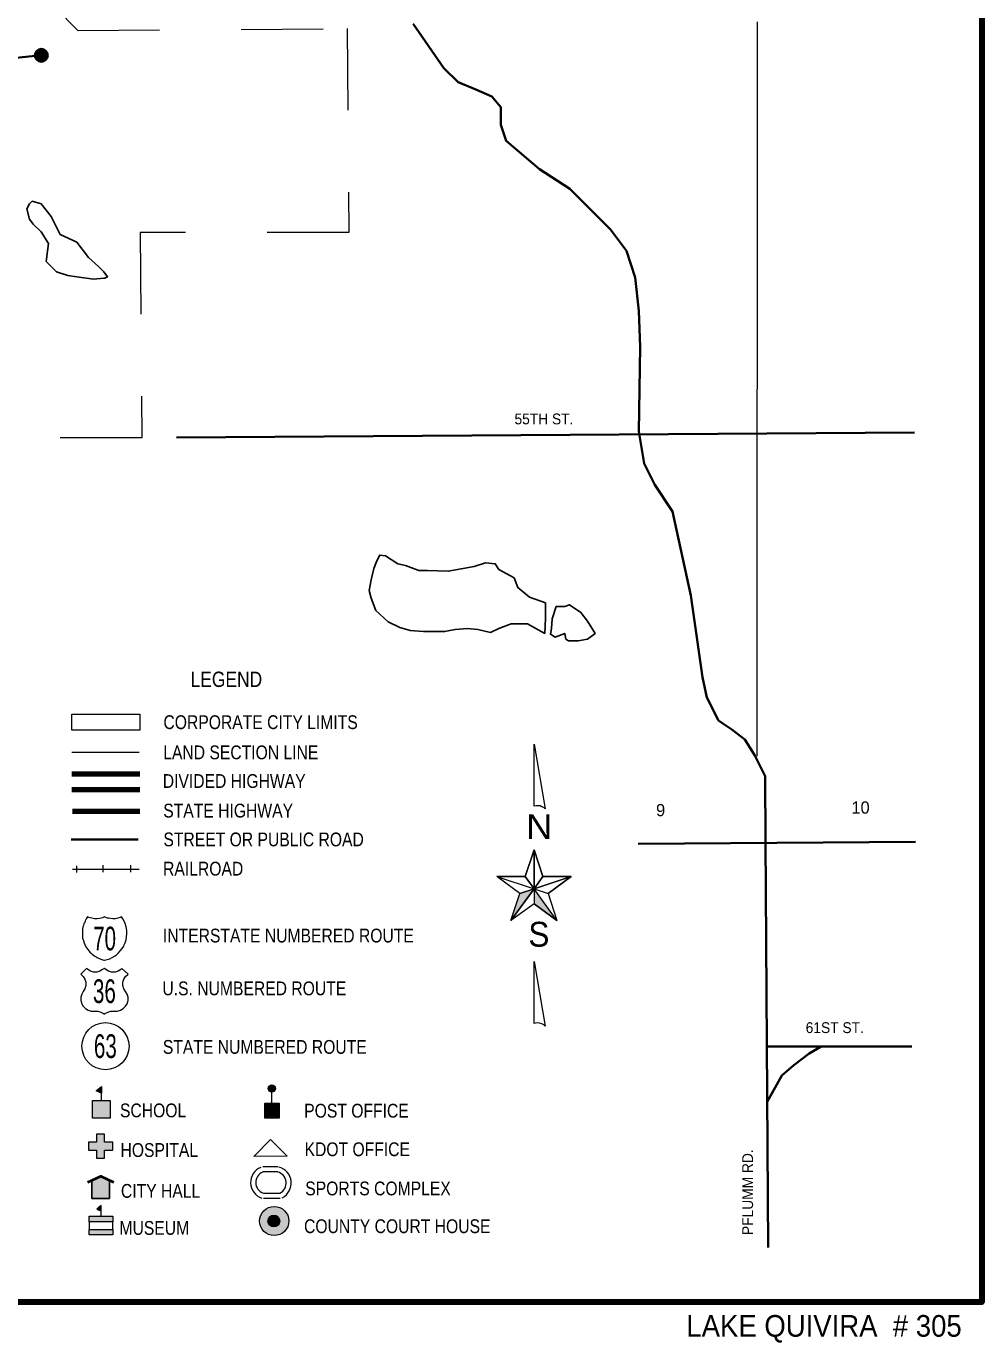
# Model space of a CAD drawing. Extents: x 1.21 to 5.14, y 8.35 to 12.28.
# Drawn here: x 3.92 to 5.089, y 8.348 to 9.958 of the extents above; entities that cross this region are included whole.
import ezdxf
from ezdxf.enums import TextEntityAlignment as Align

# ---------------------------------------------------------------- set-up
doc = ezdxf.new("R2010")
doc.units = 0
doc.header["$LTSCALE"] = 0.0053
doc.linetypes.add('LONG_DASHED', pattern=[7.5, 6, -1.5])
for name, color, linetype, lineweight in [('14', 7, 'Continuous', 35), ('15', 7, 'Continuous', 13), ('25', 7, 'Continuous', 25), ('4', 7, 'LONG_DASHED', 13), ('48', 7, 'Continuous', 106), ('50', 7, 'Continuous', 13), ('51', 7, 'Continuous', 13)]:
    doc.layers.add(name, color=color, linetype=linetype, lineweight=lineweight)
doc.layers.add('45', color=7, linetype='Continuous')
doc.layers.add('49', color=7, linetype='Continuous')

msp = doc.modelspace()

# ---------------------------------------------------------------- hatches: boundary and pattern name
at = {"layer": '14'}
msp.add_hatch(color=256, dxfattribs=at).paths.add_polyline_path([(3.946304, 9.922348, 1), (3.93059, 9.922348, 1)])
at = {"layer": '50'}
for points in [[(4.220625, 8.654228, 1), (4.220241, 8.663049, 1)], [(4.011932, 8.65303), (4.005682, 8.655682), (4.011932, 8.661174)], [(4.001136, 8.622538), (4.001136, 8.644129), (4.022727, 8.644129), (4.022727, 8.622538)], [(4.211932, 8.622538), (4.211932, 8.64072), (4.229356, 8.64072), (4.229356, 8.622538)], [(4.006061, 8.573485), (4.015909, 8.573485), (4.015909, 8.583144), (4.025758, 8.583144), (4.025758, 8.592992), (4.015909, 8.592992), (4.015909, 8.60303), (4.006061, 8.60303), (4.006061, 8.592992), (3.996212, 8.592992), (3.996212, 8.583144), (4.006061, 8.583144)], [(4.011364, 8.551326), (4.000379, 8.546402), (4.000379, 8.524053), (4.02197, 8.524053), (4.02197, 8.546402)], [(4.026136, 8.502462), (4.026136, 8.495644), (3.99678, 8.495644), (3.99678, 8.502462)], [(4.011553, 8.508712), (4.011553, 8.51553), (4.00625, 8.510985)], [(4.241247, 8.497185, 1), (4.205534, 8.49608, 1)], [(4.230006, 8.498204, 1), (4.215923, 8.494891, 1)], [(4.026136, 8.486364), (4.026136, 8.479545), (3.99678, 8.479545), (3.99678, 8.486364)]]:
    msp.add_hatch(color=256, dxfattribs=at).paths.add_polyline_path(points)
at = {"layer": '51'}
for points in [[(4.512879, 8.864015), (4.523864, 8.897348), (4.541288, 8.902841)], [(4.541288, 8.902841), (4.541288, 8.884659), (4.569318, 8.864015)]]:
    msp.add_hatch(color=256, dxfattribs=at).paths.add_polyline_path(points)

# ---------------------------------------------------------------- linework, layer by layer
at = {"layer": '14'}
for p, q in [((4.103788, 9.454924), (5.006818, 9.461174)), ((4.66875, 8.957765), (5.008144, 8.960227)), ((4.827841, 8.464205), (4.824621, 8.962121)), ((4.826326, 8.710038), (5.003409, 8.710038))]:
    msp.add_line(p, q, dxfattribs=at)
for points in [[(4.393371, 9.960985), (4.431061, 9.906818), (4.448485, 9.889394), (4.470076, 9.880682), (4.489583, 9.872159), (4.500568, 9.859091), (4.500568, 9.837311), (4.507008, 9.817803), (4.548106, 9.783144), (4.585038, 9.75928), (4.634848, 9.70947), (4.654356, 9.683333), (4.665152, 9.650758), (4.669508, 9.609659), (4.671023, 9.565909), (4.669508, 9.462121), (4.676136, 9.423106), (4.689015, 9.39697), (4.710795, 9.364583), (4.733333, 9.261742), (4.747538, 9.161932), (4.752841, 9.137121), (4.767045, 9.108712), (4.772348, 9.105114), (4.783144, 9.097917), (4.799053, 9.085417), (4.811553, 9.065909), (4.824053, 9.040909), (4.824621, 8.962121)], [(3.796402, 9.902652), (3.822917, 9.905114), (3.867235, 9.912689), (3.911553, 9.919508), (3.931061, 9.921591)], [(4.826705, 8.642235), (4.844508, 8.674621), (4.859091, 8.687121), (4.877841, 8.701705), (4.892424, 8.710038)]]:
    msp.add_lwpolyline(points, dxfattribs=at)
msp.add_circle((3.938447, 9.922348), 0.007857, dxfattribs=at)
at = {"layer": '15'}
msp.add_line((4.814394, 9.065152), (4.814773, 9.963258), dxfattribs=at)
at = {"layer": '25'}
for points in [[(3.920833, 9.734659), (3.923864, 9.740909), (3.927083, 9.743939), (3.938068, 9.740909), (3.950568, 9.725189), (3.961553, 9.70322), (3.981818, 9.69375), (3.996023, 9.675), (4.008523, 9.664015), (4.014773, 9.657765), (4.019508, 9.651515), (4.016288, 9.65), (4.014773, 9.65), (4.002273, 9.648485), (3.981818, 9.651515), (3.970833, 9.65303), (3.956818, 9.657765), (3.944318, 9.670265), (3.947348, 9.692235), (3.938068, 9.706439), (3.928598, 9.71572), (3.923864, 9.72197)], [(3.920833, 9.734659), (3.923864, 9.740909), (3.927083, 9.743939), (3.938068, 9.740909), (3.950568, 9.725189), (3.961553, 9.70322), (3.981818, 9.69375), (3.996023, 9.675), (4.008523, 9.664015), (4.014773, 9.657765), (4.019508, 9.651515), (4.016288, 9.65), (4.014773, 9.65), (4.002273, 9.648485), (3.981818, 9.651515), (3.970833, 9.65303), (3.956818, 9.657765), (3.944318, 9.670265), (3.947348, 9.692235), (3.938068, 9.706439), (3.928598, 9.71572), (3.923864, 9.72197)], [(4.339583, 9.267992), (4.341856, 9.280682), (4.345455, 9.294697), (4.348864, 9.304167), (4.352462, 9.311174), (4.35947, 9.310038), (4.374621, 9.300568), (4.383902, 9.298295), (4.400189, 9.292424), (4.410795, 9.292424), (4.436364, 9.291288), (4.467992, 9.297159), (4.482008, 9.301705), (4.49375, 9.300568), (4.498295, 9.293561), (4.517045, 9.283144), (4.521591, 9.271402), (4.535606, 9.259659), (4.555492, 9.252652), (4.555492, 9.234091), (4.554356, 9.215341), (4.533333, 9.227083), (4.513447, 9.227083), (4.498295, 9.221212), (4.487879, 9.216477), (4.472727, 9.220076), (4.459848, 9.221212), (4.444697, 9.220076), (4.431818, 9.217614), (4.420076, 9.217614), (4.406061, 9.217614), (4.389773, 9.218939), (4.376894, 9.222348), (4.362879, 9.229356), (4.347727, 9.243371), (4.341856, 9.258523)], [(4.568371, 9.248106), (4.563636, 9.232955), (4.5625, 9.221212), (4.561364, 9.214205), (4.567235, 9.210606), (4.578788, 9.215341), (4.580114, 9.208333), (4.583523, 9.206061), (4.595265, 9.206061), (4.606818, 9.208333), (4.616288, 9.215341), (4.606818, 9.230492), (4.598674, 9.241098), (4.584659, 9.250379), (4.578788, 9.248106)]]:
    msp.add_lwpolyline(points, close=True, dxfattribs=at)
at = {"layer": '4'}
for points in [[(3.854167, 10.019318), (3.894886, 9.98125), (3.955492, 9.981061), (3.983144, 9.952652)], [(3.983144, 9.952652), (4.312689, 9.955114), (4.314773, 9.705682), (4.05947, 9.705682), (4.061364, 9.454356), (3.91875, 9.454356)]]:
    msp.add_lwpolyline(points, dxfattribs=at)
at = {"layer": '48'}
msp.add_lwpolyline([(1.206439, 8.397538), (1.206439, 12.280114), (5.089015, 12.280114), (5.089015, 8.397538)], close=True, dxfattribs=at)
at = {"layer": '50'}
for p, q in [((3.975758, 9.070265), (4.058144, 9.070265)), ((3.976705, 8.927083), (4.058144, 8.927083)), ((3.981629, 8.93125), (3.981629, 8.922917)), ((4.013826, 8.931818), (4.013826, 8.923485)), ((4.047538, 8.931818), (4.047538, 8.923485)), ((4.012121, 8.644129), (4.012121, 8.65303)), ((4.220644, 8.640341), (4.220644, 8.654356)), ((4.227652, 8.562879), (4.20947, 8.562879)), ((4.227652, 8.556629), (4.20947, 8.556629)), ((4.210227, 8.530682), (4.230492, 8.530682)), ((4.210227, 8.524432), (4.230492, 8.524432)), ((4.011553, 8.502652), (4.011553, 8.508712))]:
    msp.add_line(p, q, dxfattribs=at)
at = {"layer": '50', "lineweight": 80}
for p, q in [((3.975758, 9.043561), (4.059091, 9.043561)), ((3.975758, 9.024242), (4.059091, 9.024242)), ((3.976705, 8.997727), (4.058902, 8.997727))]:
    msp.add_line(p, q, dxfattribs=at)
at = {"layer": '50', "lineweight": 35}
msp.add_line((3.974811, 8.963258), (4.057008, 8.963258), dxfattribs=at)
at = {"layer": '50', "linetype": 'LONG_DASHED'}
msp.add_lwpolyline([(3.975758, 9.116477), (4.059091, 9.116477), (4.059091, 9.097159), (3.975758, 9.097159)], close=True, dxfattribs=at)
at = {"layer": '50'}
for points in [[(3.995076, 8.86875), (3.993182, 8.866098), (3.992045, 8.863636), (3.991477, 8.861742), (3.990341, 8.860417), (3.990152, 8.858144), (3.989394, 8.856439), (3.988826, 8.853788), (3.988636, 8.850379), (3.988636, 8.845644), (3.989015, 8.842614), (3.990152, 8.839773), (3.990341, 8.837879), (3.991856, 8.834659), (3.992992, 8.831818), (3.995265, 8.828598), (3.996591, 8.826894), (3.998106, 8.825), (3.999432, 8.824053), (4.000758, 8.822917), (4.002462, 8.821591), (4.003977, 8.820644), (4.005492, 8.819697), (4.006818, 8.818939), (4.008523, 8.817992), (4.011364, 8.816856), (4.014773, 8.81572), (4.015909, 8.81572), (4.018939, 8.816477), (4.022159, 8.817424), (4.025, 8.818939), (4.027841, 8.820455), (4.030303, 8.822348), (4.032955, 8.824621), (4.035038, 8.827083), (4.0375, 8.829924), (4.039205, 8.832955), (4.039773, 8.83428), (4.041098, 8.836742), (4.042045, 8.84053), (4.042803, 8.844318), (4.043182, 8.847917), (4.042992, 8.851705), (4.042803, 8.854356), (4.042235, 8.856439), (4.041098, 8.860417), (4.039773, 8.863258), (4.038068, 8.866288), (4.036553, 8.86875), (4.034848, 8.867992), (4.032008, 8.867235), (4.030492, 8.866667), (4.028788, 8.866288), (4.026136, 8.866098), (4.022917, 8.866667), (4.021212, 8.867045), (4.019508, 8.867235), (4.018371, 8.867614), (4.016667, 8.868182), (4.015909, 8.86875), (4.014773, 8.868182), (4.013447, 8.867614), (4.011742, 8.867235), (4.010227, 8.866667), (4.006818, 8.866098), (4.003598, 8.866098), (4.001705, 8.866667), (4.000189, 8.867045), (3.998295, 8.867424), (3.996591, 8.867992)], [(3.99375, 8.805682), (3.986932, 8.798674), (3.989773, 8.795644), (3.991667, 8.792424), (3.992803, 8.788636), (3.992803, 8.784659), (3.991667, 8.780682), (3.989773, 8.777462), (3.987879, 8.774242), (3.986932, 8.770265), (3.986932, 8.766477), (3.987879, 8.762311), (3.989773, 8.75928), (3.992614, 8.756439), (3.995833, 8.754356), (3.999621, 8.75322), (4.007576, 8.75322), (4.011364, 8.752273), (4.014583, 8.750379), (4.015909, 8.749811), (4.016098, 8.750379), (4.019697, 8.752273), (4.023485, 8.75322), (4.03125, 8.75322), (4.035417, 8.754356), (4.038636, 8.756439), (4.041477, 8.75928), (4.043371, 8.762311), (4.044508, 8.766477), (4.044508, 8.770265), (4.043371, 8.774242), (4.041477, 8.777462), (4.039583, 8.780682), (4.038258, 8.784659), (4.038258, 8.788636), (4.039583, 8.792424), (4.041477, 8.795644), (4.044508, 8.798674), (4.036932, 8.805682), (4.035795, 8.804356), (4.032386, 8.802273), (4.028598, 8.801136), (4.024432, 8.801136), (4.020833, 8.802273), (4.017424, 8.804356), (4.015909, 8.805682), (4.013447, 8.804356), (4.010038, 8.802273), (4.006439, 8.801136), (4.002273, 8.801136), (3.998674, 8.802273), (3.995455, 8.804356)], [(4.011932, 8.65303), (4.005682, 8.655682), (4.011932, 8.661174)], [(4.001136, 8.622538), (4.001136, 8.644129), (4.022727, 8.644129), (4.022727, 8.622538)], [(4.211932, 8.622538), (4.211932, 8.64072), (4.229356, 8.64072), (4.229356, 8.622538)], [(4.006061, 8.573485), (4.015909, 8.573485), (4.015909, 8.583144), (4.025758, 8.583144), (4.025758, 8.592992), (4.015909, 8.592992), (4.015909, 8.60303), (4.006061, 8.60303), (4.006061, 8.592992), (3.996212, 8.592992), (3.996212, 8.583144), (4.006061, 8.583144)], [(4.198295, 8.575568), (4.21875, 8.596212), (4.239205, 8.575758)], [(4.011364, 8.551326), (4.000379, 8.546402), (4.000379, 8.524053), (4.02197, 8.524053), (4.02197, 8.546402)], [(4.026136, 8.502462), (4.026136, 8.495644), (3.99678, 8.495644), (3.99678, 8.502462)], [(4.011553, 8.508712), (4.011553, 8.51553), (4.00625, 8.510985)], [(4.026136, 8.486364), (4.026136, 8.479545), (3.99678, 8.479545), (3.99678, 8.486364)]]:
    msp.add_lwpolyline(points, close=True, dxfattribs=at)
at = {"layer": '50', "lineweight": 40}
msp.add_lwpolyline([(3.995265, 8.544129), (4.011364, 8.551326), (4.026705, 8.544129)], dxfattribs=at)
at = {"layer": '50'}
for points in [[(4.003977, 8.524053), (4.000379, 8.524053), (4.000379, 8.546402)], [(4.02197, 8.546402), (4.02197, 8.524053), (4.003788, 8.524053)], [(4.026136, 8.49375), (4.026136, 8.495644), (3.99678, 8.495644), (3.99678, 8.486364), (4.026136, 8.486364), (4.026136, 8.494129)]]:
    msp.add_lwpolyline(points, dxfattribs=at)
for centre, radius in [((4.016929, 8.710472), 0.028789), ((4.220433, 8.658639), 0.004415), ((4.22339, 8.496633), 0.017865), ((4.222964, 8.496547), 0.007234)]:
    msp.add_circle(centre, radius, dxfattribs=at)
for centre, radius, start, end in [((4.21455, 8.543641), 0.020055, 111.82978, 251.18127), ((4.21455, 8.543641), 0.013799, 111.82978, 251.18127), ((4.224267, 8.543075), 0.013799, 296.54144, 75.89292), ((4.224267, 8.543075), 0.020055, 296.54144, 75.89292)]:
    msp.add_arc(centre, radius, start, end, dxfattribs=at)
at = {"layer": '51'}
for p, q in [((4.530492, 8.917803), (4.541288, 8.950758)), ((4.541288, 8.950758), (4.551894, 8.917803))]:
    msp.add_line(p, q, dxfattribs=at)
for points in [[(4.541288, 9.003977), (4.541288, 9.079924), (4.555114, 9.000568), (4.55322, 9.002273), (4.550947, 9.003409), (4.548864, 9.004356), (4.546591, 9.004545), (4.543939, 9.004545)], [(4.541288, 8.950758), (4.530492, 8.917803), (4.541288, 8.902841)], [(4.541288, 8.950758), (4.541288, 8.902841), (4.551894, 8.917803)], [(4.495644, 8.917803), (4.541288, 8.902841), (4.523864, 8.897348)], [(4.530492, 8.917803), (4.495644, 8.917803), (4.541288, 8.902841)], [(4.586742, 8.917803), (4.551894, 8.917803), (4.541288, 8.902841)], [(4.541288, 8.902841), (4.558523, 8.897348), (4.586742, 8.917803)], [(4.512879, 8.864015), (4.541288, 8.902841), (4.541288, 8.884659)], [(4.512879, 8.864015), (4.523864, 8.897348), (4.541288, 8.902841)], [(4.541288, 8.902841), (4.558523, 8.897348), (4.569318, 8.864015)], [(4.541288, 8.902841), (4.541288, 8.884659), (4.569318, 8.864015)], [(4.541288, 8.738258), (4.541288, 8.814015), (4.555114, 8.734848), (4.553409, 8.736553), (4.550758, 8.737879), (4.547917, 8.738636), (4.545644, 8.739015), (4.542992, 8.738636)]]:
    msp.add_lwpolyline(points, close=True, dxfattribs=at)
for points in [[(4.523864, 8.897348), (4.495644, 8.917803), (4.530492, 8.917803), (4.541288, 8.950758)], [(4.551894, 8.917803), (4.586742, 8.917803), (4.558523, 8.897348)], [(4.541288, 8.884659), (4.512879, 8.864015), (4.523864, 8.897348)], [(4.558523, 8.897348), (4.569318, 8.864015), (4.541288, 8.884659)]]:
    msp.add_lwpolyline(points, dxfattribs=at)

# ---------------------------------------------------------------- texts
at = {"layer": '45'}
for s, p in [('9', (4.696212, 8.991667)), ('10', (4.940814, 8.994886))]:
    msp.add_text(s, height=0.01496, dxfattribs=at).set_placement(p, align=Align.CENTER)
at = {"layer": '48', "width": 0.95}
msp.add_text('LAKE QUIVIRA  # 305', height=0.02651, dxfattribs=at).set_placement((4.896117, 8.355114), align=Align.CENTER)
at = {"layer": '49', "width": 0.95}
for s, p in [('55TH ST.', (4.553409, 9.471023)), ('61ST ST.', (4.90928, 8.726515))]:
    msp.add_text(s, height=0.01326, dxfattribs=at).set_placement(p, align=Align.CENTER)
msp.add_text('PFLUMM RD.', height=0.01326, rotation=90, dxfattribs=at).set_placement((4.80928, 8.531913), align=Align.CENTER)
at = {"layer": '50'}
for s, height, width, p in [('LEGEND', 0.01875, 0.85, (4.164867, 9.149811)), ('CORPORATE CITY LIMITS', 0.01688, 0.85, (4.206723, 9.098295)), ('LAND SECTION LINE', 0.01688, 0.85, (4.182481, 9.061364)), ('DIVIDED HIGHWAY', 0.01688, 0.85, (4.174432, 9.026326)), ('STATE HIGHWAY', 0.01688, 0.85, (4.167045, 8.990152)), ('STREET OR PUBLIC ROAD', 0.01688, 0.85, (4.210417, 8.954924)), ('RAILROAD', 0.01688, 0.85, (4.136458, 8.919129)), ('70', 0.02898, 0.65, (4.015814, 8.827652)), ('INTERSTATE NUMBERED ROUTE', 0.01688, 0.85, (4.24072, 8.837311)), ('36', 0.02898, 0.65, (4.015625, 8.763258)), ('U.S. NUMBERED ROUTE', 0.01688, 0.85, (4.199053, 8.772727)), ('63', 0.02898, 0.65, (4.016761, 8.696023)), ('STATE NUMBERED ROUTE', 0.01688, 0.85, (4.211837, 8.701136)), ('SCHOOL', 0.01688, 0.85, (4.075189, 8.623485)), ('POST OFFICE', 0.01688, 0.85, (4.324053, 8.623106)), ('HOSPITAL', 0.01688, 0.85, (4.082765, 8.575)), ('KDOT OFFICE', 0.01688, 0.85, (4.325, 8.575947)), ('CITY HALL', 0.01688, 0.85, (4.084375, 8.525)), ('SPORTS COMPLEX', 0.01688, 0.85, (4.350379, 8.52803)), ('MUSEUM', 0.01688, 0.85, (4.076705, 8.479735)), ('COUNTY COURT HOUSE', 0.01688, 0.85, (4.373958, 8.481818))]:
    msp.add_text(s, height=height, dxfattribs=dict(at, width=width)).set_placement(p, align=Align.CENTER)
at = {"layer": '51'}
for s, width, p in [('N', 1.1, (4.547727, 8.963826)), ('S', 0.95, (4.547254, 8.832197))]:
    msp.add_text(s, height=0.03037, dxfattribs=dict(at, width=width)).set_placement(p, align=Align.CENTER)

doc.saveas('drawing.dxf')
